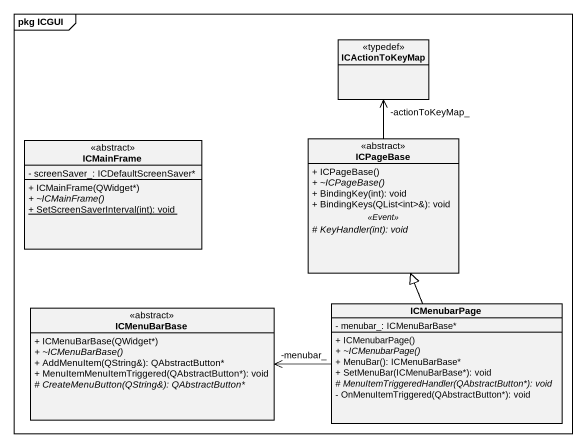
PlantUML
@startuml
mainframe pkg ICGUI
hide circle
hide empty members
skinparam classAttributeIconSize 0
class ICActionToKeyMap <<typedef>>
class ICMainFrame <<abstract>> {
  - screenSaver_: ICDefaultScreenSaver*
  + ICMainFrame(QWidget*)
  {abstract} + ~ICMainFrame()
  {static} + SetScreenSaverInterval(int): void
}
class ICPageBase <<abstract>> {
  + ICPageBase()
  {abstract} + ~ICPageBase()
  + BindingKey(int): void
  + BindingKeys(QList<int>&): void
  .. <<Event>> ..
  {abstract} # KeyHandler(int): void
}
class ICMenuBarBase <<abstract>> {
  + ICMenuBarBase(QWidget*)
  {abstract} + ~ICMenuBarBase()
  + AddMenuItem(QString&): QAbstractButton*
  + MenuItemMenuItemTriggered(QAbstractButton*): void
  {abstract} # CreateMenuButton(QString&): QAbstractButton*
}
class ICMenubarPage {
  - menubar_: ICMenuBarBase*
  + ICMenubarPage()
  {abstract} + ~ICMenubarPage()
  + MenuBar(): ICMenuBarBase*
  + SetMenuBar(ICMenuBarBase*): void
  {abstract} # MenuItemTriggeredHandler(QAbstractButton*): void
  - OnMenuItemTriggered(QAbstractButton*): void
}
ICPageBase -up-> "-actionToKeyMap_" ICActionToKeyMap
ICMenubarPage .up.|> ICPageBase
ICMenubarPage -up-|> ICPageBase
ICMenubarPage -left-> "-menubar_" ICMenuBarBase
@enduml
